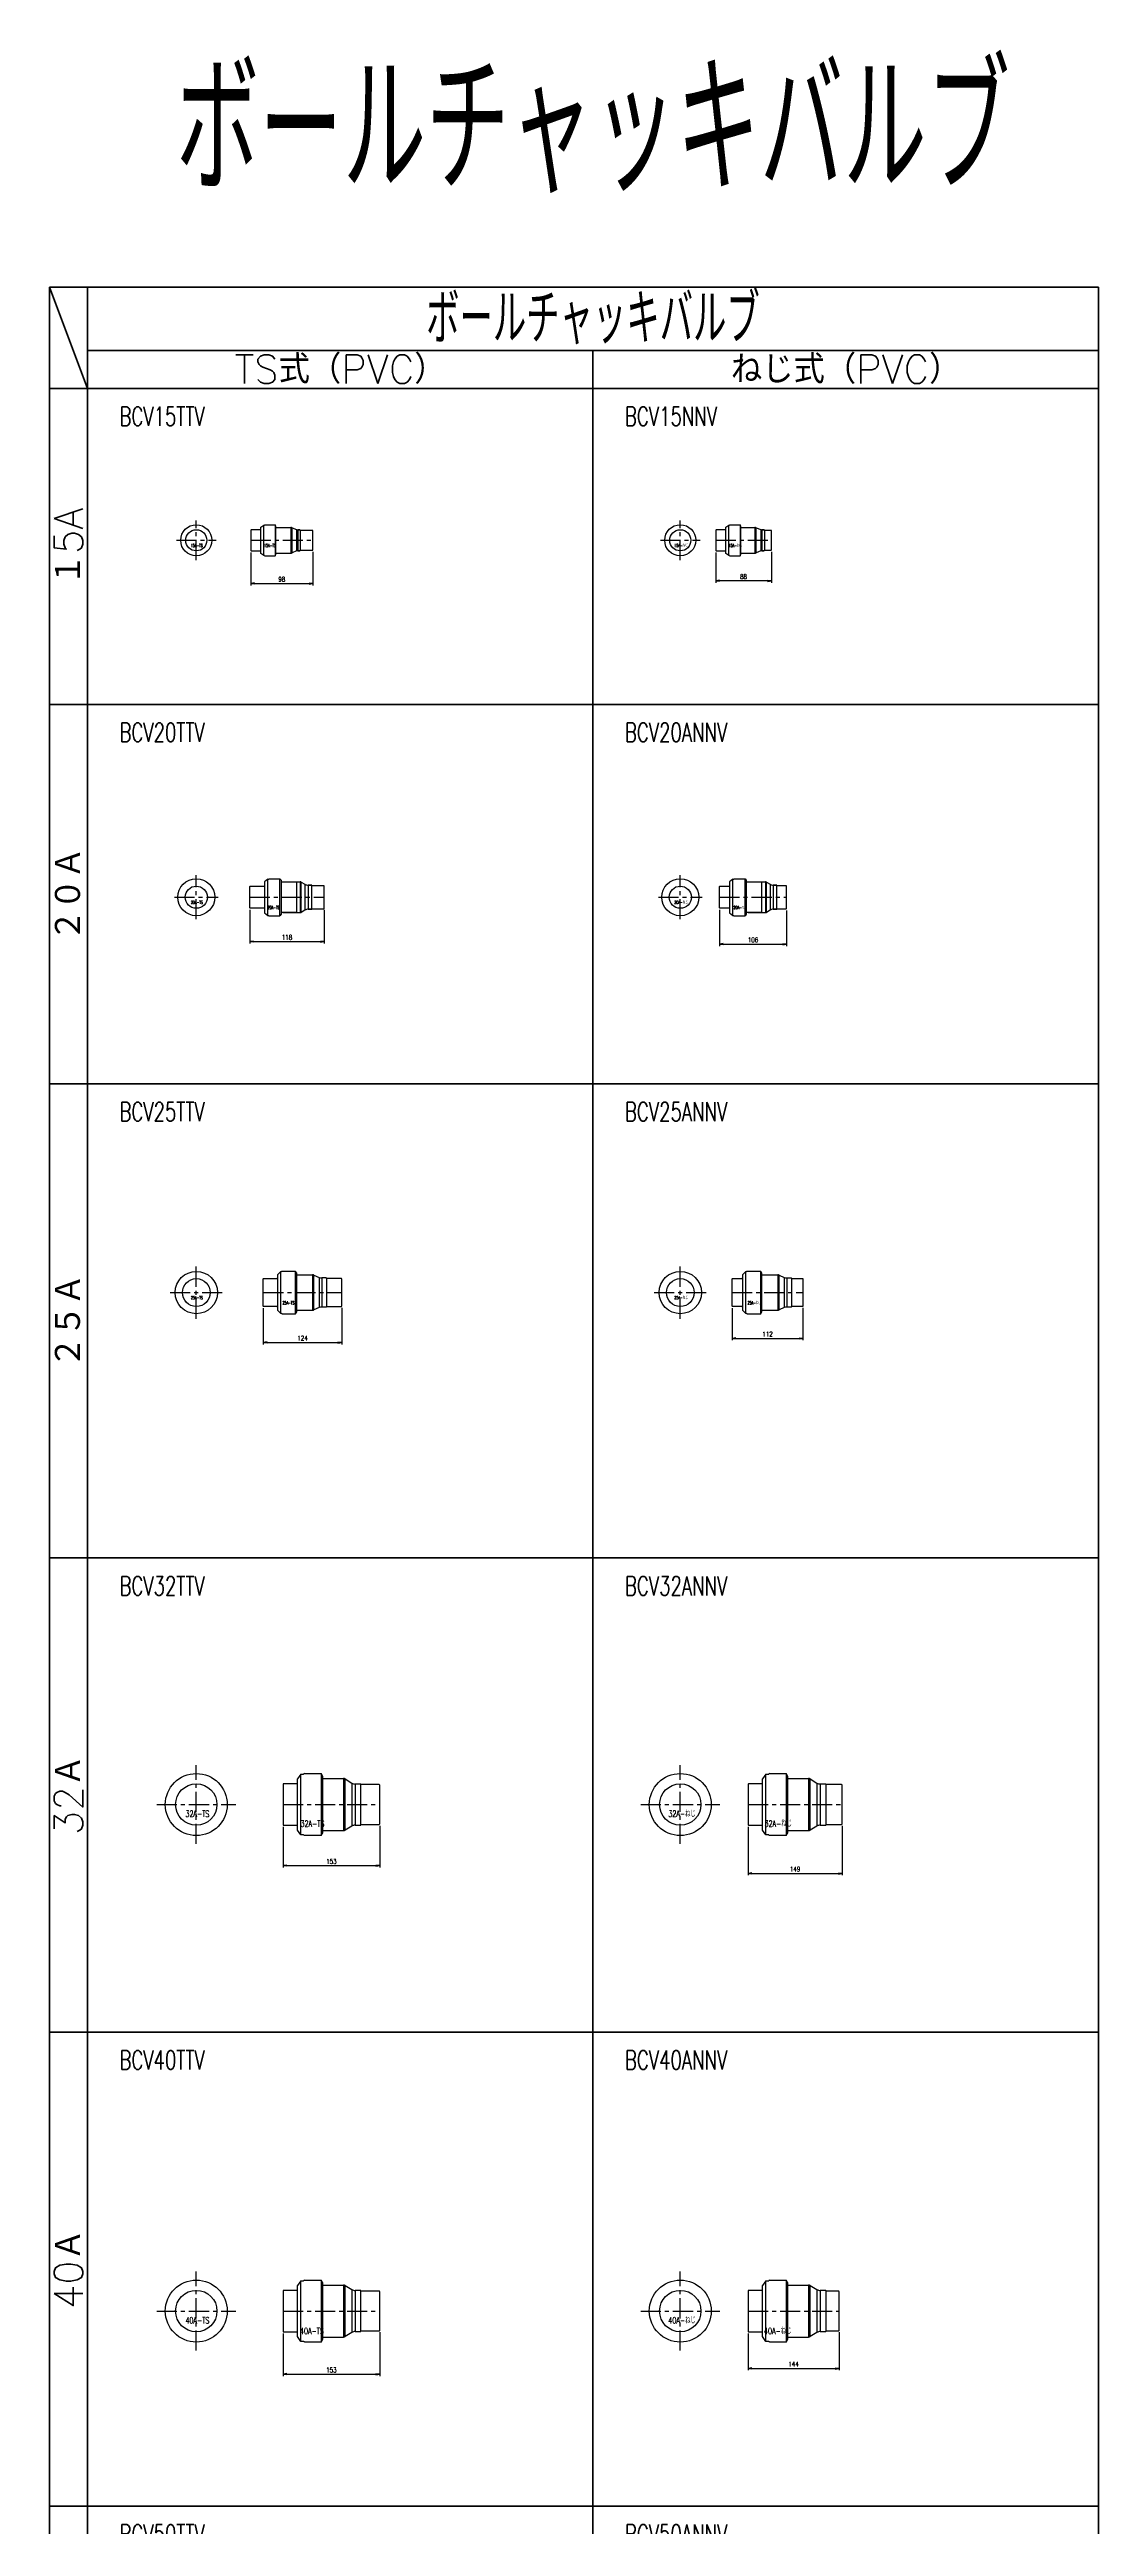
# Model space of a CAD drawing. Header units: millimetres. Extents: x 1711 to 90196, y -23291 to 8516.
# Drawn here: x 6011 to 7671, y -15236 to -11318 of the extents above; entities that cross this region are included whole.
import ezdxf

# ---------------------------------------------------------------- set-up
doc = ezdxf.new("R2010")
doc.units = ezdxf.units.MM
doc.header["$PDMODE"] = 35
doc.linetypes.add('CENTER', pattern=[50.8, 31.75, -6.35, 6.35, -6.35])
for name, color, linetype in [('CEN', 2, 'CENTER'), ('TEXT', 7, 'Continuous'), ('寸法', 2, 'Continuous'), ('配管-CVP', 4, 'Continuous')]:
    doc.layers.add(name, color=color, linetype=linetype)
doc.layers.add('line', color=153, linetype='Continuous', lineweight=50)
doc.styles.add('kpk', font='romans.shx', dxfattribs={"width": 0.7, "bigfont": 'extfont2.shx'})
doc.styles.get("Standard").update_dxf_attribs({"font": 'romans.shx', "bigfont": 'extfont.shx'})
doc.dimstyles.new('KPK-3', dxfattribs={"dimscale": 3, "dimtxt": 2.5, "dimasz": 2, "dimexe": 1, "dimexo": 1, "dimgap": 1, "dimtad": 3, "dimdec": 1, "dimdsep": 46, "dimtxsty": 'kpk', "dimblk": 'OPEN', "dimcen": 2.5, "dimclrd": 2, "dimclre": 2, "dimclrt": 4, "dimadec": 1, "dimazin": 2, "dimtfac": 1, "dimtdec": 1, "dimtmove": 0, "dimatfit": 2, "dimldrblk": 'OPEN', "dimfxl": 0, "dimlwd": -1, "dimlwe": -1, "dimarcsym": 0})

# ---------------------------------------------------------------- blocks, each defined once
blk = doc.blocks.new('_Open')
at = {"color": 0, "linetype": 'ByBlock', "lineweight": -2}
for p, q in [((-1, 0.17), (0, 0)), ((-1, -0.17), (0, 0)), ((0, 0), (-1, 0))]:
    blk.add_line(p, q, dxfattribs=at)
blk = doc.blocks.new('*D2970')
at = {"layer": 'Defpoints', "color": 0, "transparency": 16777216}
for p in [(6329.1, -12110), (6427.5, -12109.1), (6427.5, -12162.2)]:
    blk.add_point(p, dxfattribs=at)
at = {"layer": '寸法', "color": 2, "transparency": 16777216}
for p, q in [((6329.1, -12113), (6329.1, -12165.2)), ((6427.5, -12112.1), (6427.5, -12165.2)), ((6335.1, -12162.2), (6421.5, -12162.2))]:
    blk.add_line(p, q, dxfattribs=at)
at = {"layer": '寸法', "color": 2, "transparency": 16777216, "xscale": 6, "yscale": 6, "zscale": 6, "rotation": 180}
blk.add_blockref('_Open', (6329.1, -12162.2), dxfattribs=at)
at = {"layer": '寸法', "color": 2, "transparency": 16777216, "xscale": 6, "yscale": 6, "zscale": 6}
blk.add_blockref('_Open', (6427.5, -12162.2), dxfattribs=at)
at = {"layer": '寸法', "color": 4, "transparency": 16777216, "insert": (6378.3, -12155.4), "char_height": 7.5, "attachment_point": 5, "style": 'kpk', "bg_fill": 3, "box_fill_scale": 1.1, "bg_fill_color": 256, "bg_fill_true_color": 13158600, "bg_fill_transparency": 0}
blk.add_mtext('98', dxfattribs=at)
blk = doc.blocks.new('*D2971')
at = {"layer": 'Defpoints', "color": 0, "transparency": 16777216}
for p in [(6327.5, -12675.5), (6445.5, -12675.5), (6445.5, -12728.7)]:
    blk.add_point(p, dxfattribs=at)
at = {"layer": '寸法', "color": 2, "transparency": 16777216}
for p, q in [((6327.5, -12678.5), (6327.5, -12731.7)), ((6445.5, -12678.5), (6445.5, -12731.7)), ((6333.5, -12728.7), (6439.5, -12728.7))]:
    blk.add_line(p, q, dxfattribs=at)
at = {"layer": '寸法', "color": 2, "transparency": 16777216, "xscale": 6, "yscale": 6, "zscale": 6, "rotation": 180}
blk.add_blockref('_Open', (6327.5, -12728.7), dxfattribs=at)
at = {"layer": '寸法', "color": 2, "transparency": 16777216, "xscale": 6, "yscale": 6, "zscale": 6}
blk.add_blockref('_Open', (6445.5, -12728.7), dxfattribs=at)
at = {"layer": '寸法', "color": 4, "transparency": 16777216, "insert": (6386.5, -12721.9), "char_height": 7.5, "attachment_point": 5, "style": 'kpk', "bg_fill": 3, "box_fill_scale": 1.1, "bg_fill_color": 256, "bg_fill_true_color": 13158600, "bg_fill_transparency": 0}
blk.add_mtext('118', dxfattribs=at)
blk = doc.blocks.new('*D2972')
at = {"layer": 'Defpoints', "color": 0, "transparency": 16777216}
for p in [(6349, -13305.2), (6473.2, -13305), (6473.2, -13362.7)]:
    blk.add_point(p, dxfattribs=at)
at = {"layer": '寸法', "color": 2, "transparency": 16777216}
for p, q in [((6349, -13308.2), (6349, -13365.7)), ((6473.2, -13308), (6473.2, -13365.7)), ((6355, -13362.7), (6467.2, -13362.7))]:
    blk.add_line(p, q, dxfattribs=at)
at = {"layer": '寸法', "color": 2, "transparency": 16777216, "xscale": 6, "yscale": 6, "zscale": 6, "rotation": 180}
blk.add_blockref('_Open', (6349, -13362.7), dxfattribs=at)
at = {"layer": '寸法', "color": 2, "transparency": 16777216, "xscale": 6, "yscale": 6, "zscale": 6}
blk.add_blockref('_Open', (6473.2, -13362.7), dxfattribs=at)
at = {"layer": '寸法', "color": 4, "transparency": 16777216, "insert": (6411.1, -13355.9), "char_height": 7.5, "attachment_point": 5, "style": 'kpk', "bg_fill": 3, "box_fill_scale": 1.1, "bg_fill_color": 256, "bg_fill_true_color": 13158600, "bg_fill_transparency": 0}
blk.add_mtext('124', dxfattribs=at)
blk = doc.blocks.new('*D2973')
at = {"layer": 'Defpoints', "color": 0, "transparency": 16777216}
for p in [(6380.2, -14125.9), (6533.2, -14124.2), (6533.2, -14190.3)]:
    blk.add_point(p, dxfattribs=at)
at = {"layer": '寸法', "color": 2, "transparency": 16777216}
for p, q in [((6380.2, -14128.9), (6380.2, -14193.3)), ((6533.2, -14127.2), (6533.2, -14193.3)), ((6386.2, -14190.3), (6527.2, -14190.3))]:
    blk.add_line(p, q, dxfattribs=at)
at = {"layer": '寸法', "color": 2, "transparency": 16777216, "xscale": 6, "yscale": 6, "zscale": 6, "rotation": 180}
blk.add_blockref('_Open', (6380.2, -14190.3), dxfattribs=at)
at = {"layer": '寸法', "color": 2, "transparency": 16777216, "xscale": 6, "yscale": 6, "zscale": 6}
blk.add_blockref('_Open', (6533.2, -14190.3), dxfattribs=at)
at = {"layer": '寸法', "color": 4, "transparency": 16777216, "insert": (6456.7, -14183.6), "char_height": 7.5, "attachment_point": 5, "style": 'kpk', "bg_fill": 3, "box_fill_scale": 1.1, "bg_fill_color": 256, "bg_fill_true_color": 13158600, "bg_fill_transparency": 0}
blk.add_mtext('153', dxfattribs=at)
blk = doc.blocks.new('*D2974')
at = {"layer": 'Defpoints', "color": 0, "transparency": 16777216}
for p in [(6380.2, -14927.1), (6533.2, -14925.3), (6533.2, -14994.9)]:
    blk.add_point(p, dxfattribs=at)
at = {"layer": '寸法', "color": 2, "transparency": 16777216}
for p, q in [((6380.2, -14930.1), (6380.2, -14997.9)), ((6533.2, -14928.3), (6533.2, -14997.9)), ((6386.2, -14994.9), (6527.2, -14994.9))]:
    blk.add_line(p, q, dxfattribs=at)
at = {"layer": '寸法', "color": 2, "transparency": 16777216, "xscale": 6, "yscale": 6, "zscale": 6, "rotation": 180}
blk.add_blockref('_Open', (6380.2, -14994.9), dxfattribs=at)
at = {"layer": '寸法', "color": 2, "transparency": 16777216, "xscale": 6, "yscale": 6, "zscale": 6}
blk.add_blockref('_Open', (6533.2, -14994.9), dxfattribs=at)
at = {"layer": '寸法', "color": 4, "transparency": 16777216, "insert": (6456.7, -14988.1), "char_height": 7.5, "attachment_point": 5, "style": 'kpk', "bg_fill": 3, "box_fill_scale": 1.1, "bg_fill_color": 256, "bg_fill_true_color": 13158600, "bg_fill_transparency": 0}
blk.add_mtext('153', dxfattribs=at)
blk = doc.blocks.new('*D2979')
at = {"layer": 'Defpoints', "color": 0, "transparency": 16777216}
for p in [(7065, -12110), (7153, -12109.1), (7065, -12157.9)]:
    blk.add_point(p, dxfattribs=at)
at = {"layer": '寸法', "color": 2, "transparency": 16777216}
for p, q in [((7065, -12113), (7065, -12160.9)), ((7153, -12112.1), (7153, -12160.9)), ((7147, -12157.9), (7071, -12157.9))]:
    blk.add_line(p, q, dxfattribs=at)
at = {"layer": '寸法', "color": 2, "transparency": 16777216, "xscale": 6, "yscale": 6, "zscale": 6, "rotation": 180}
blk.add_blockref('_Open', (7065, -12157.9), dxfattribs=at)
at = {"layer": '寸法', "color": 2, "transparency": 16777216, "xscale": 6, "yscale": 6, "zscale": 6}
blk.add_blockref('_Open', (7153, -12157.9), dxfattribs=at)
at = {"layer": '寸法', "color": 4, "transparency": 16777216, "insert": (7109, -12151.2), "char_height": 7.5, "attachment_point": 5, "style": 'kpk', "bg_fill": 3, "box_fill_scale": 1.1, "bg_fill_color": 256, "bg_fill_true_color": 13158600, "bg_fill_transparency": 0}
blk.add_mtext('88', dxfattribs=at)
blk = doc.blocks.new('*D2980')
at = {"layer": 'Defpoints', "color": 0, "transparency": 16777216}
for p in [(7071, -12675.5), (7177, -12676.2), (7177, -12732.7)]:
    blk.add_point(p, dxfattribs=at)
at = {"layer": '寸法', "color": 2, "transparency": 16777216}
for p, q in [((7071, -12678.5), (7071, -12735.7)), ((7177, -12679.2), (7177, -12735.7)), ((7077, -12732.7), (7171, -12732.7))]:
    blk.add_line(p, q, dxfattribs=at)
at = {"layer": '寸法', "color": 2, "transparency": 16777216, "xscale": 6, "yscale": 6, "zscale": 6, "rotation": 180}
blk.add_blockref('_Open', (7071, -12732.7), dxfattribs=at)
at = {"layer": '寸法', "color": 2, "transparency": 16777216, "xscale": 6, "yscale": 6, "zscale": 6}
blk.add_blockref('_Open', (7177, -12732.7), dxfattribs=at)
at = {"layer": '寸法', "color": 4, "transparency": 16777216, "insert": (7124, -12725.9), "char_height": 7.5, "attachment_point": 5, "style": 'kpk', "bg_fill": 3, "box_fill_scale": 1.1, "bg_fill_color": 256, "bg_fill_true_color": 13158600, "bg_fill_transparency": 0}
blk.add_mtext('106', dxfattribs=at)
blk = doc.blocks.new('*D3296')
at = {"layer": 'Defpoints', "color": 0, "transparency": 16777216}
for p in [(7090.9, -13305.2), (7202.9, -13305), (7202.9, -13356.2)]:
    blk.add_point(p, dxfattribs=at)
at = {"layer": '寸法', "color": 2, "transparency": 16777216}
for p, q in [((7090.9, -13308.2), (7090.9, -13359.2)), ((7202.9, -13308), (7202.9, -13359.2)), ((7096.9, -13356.2), (7196.9, -13356.2))]:
    blk.add_line(p, q, dxfattribs=at)
at = {"layer": '寸法', "color": 2, "transparency": 16777216, "xscale": 6, "yscale": 6, "zscale": 6, "rotation": 180}
blk.add_blockref('_Open', (7090.9, -13356.2), dxfattribs=at)
at = {"layer": '寸法', "color": 2, "transparency": 16777216, "xscale": 6, "yscale": 6, "zscale": 6}
blk.add_blockref('_Open', (7202.9, -13356.2), dxfattribs=at)
at = {"layer": '寸法', "color": 4, "transparency": 16777216, "insert": (7146.9, -13349.5), "char_height": 7.5, "attachment_point": 5, "style": 'kpk', "bg_fill": 3, "box_fill_scale": 1.1, "bg_fill_color": 256, "bg_fill_true_color": 13158600, "bg_fill_transparency": 0}
blk.add_mtext('112', dxfattribs=at)
blk = doc.blocks.new('*D2981')
at = {"layer": 'Defpoints', "color": 0, "transparency": 16777216}
for p in [(7116.1, -14125.9), (7265.1, -14124.2), (7265.1, -14202.5)]:
    blk.add_point(p, dxfattribs=at)
at = {"layer": '寸法', "color": 2, "transparency": 16777216}
for p, q in [((7116.1, -14128.9), (7116.1, -14205.5)), ((7265.1, -14127.2), (7265.1, -14205.5)), ((7122.1, -14202.5), (7259.1, -14202.5))]:
    blk.add_line(p, q, dxfattribs=at)
at = {"layer": '寸法', "color": 2, "transparency": 16777216, "xscale": 6, "yscale": 6, "zscale": 6, "rotation": 180}
blk.add_blockref('_Open', (7116.1, -14202.5), dxfattribs=at)
at = {"layer": '寸法', "color": 2, "transparency": 16777216, "xscale": 6, "yscale": 6, "zscale": 6}
blk.add_blockref('_Open', (7265.1, -14202.5), dxfattribs=at)
at = {"layer": '寸法', "color": 4, "transparency": 16777216, "insert": (7190.6, -14195.7), "char_height": 7.5, "attachment_point": 5, "style": 'kpk', "bg_fill": 3, "box_fill_scale": 1.1, "bg_fill_color": 256, "bg_fill_true_color": 13158600, "bg_fill_transparency": 0}
blk.add_mtext('149', dxfattribs=at)
blk = doc.blocks.new('*D2982')
at = {"layer": 'Defpoints', "color": 0, "transparency": 16777216}
for p in [(7116.1, -14927.1), (7260.1, -14925.3), (7260.1, -14985.5)]:
    blk.add_point(p, dxfattribs=at)
at = {"layer": '寸法', "color": 2, "transparency": 16777216}
for p, q in [((7116.1, -14930.1), (7116.1, -14988.5)), ((7260.1, -14928.3), (7260.1, -14988.5)), ((7122.1, -14985.5), (7254.1, -14985.5))]:
    blk.add_line(p, q, dxfattribs=at)
at = {"layer": '寸法', "color": 2, "transparency": 16777216, "xscale": 6, "yscale": 6, "zscale": 6, "rotation": 180}
blk.add_blockref('_Open', (7116.1, -14985.5), dxfattribs=at)
at = {"layer": '寸法', "color": 2, "transparency": 16777216, "xscale": 6, "yscale": 6, "zscale": 6}
blk.add_blockref('_Open', (7260.1, -14985.5), dxfattribs=at)
at = {"layer": '寸法', "color": 4, "transparency": 16777216, "insert": (7188.1, -14978.8), "char_height": 7.5, "attachment_point": 5, "style": 'kpk', "bg_fill": 3, "box_fill_scale": 1.1, "bg_fill_color": 256, "bg_fill_true_color": 13158600, "bg_fill_transparency": 0}
blk.add_mtext('144', dxfattribs=at)
blk = doc.blocks.new('A$Cb27be29d')
at = {"layer": 'line'}
for p, q in [((60, 0), (60, -6710)), ((60, -100), (1660, -100)), ((860, -100), (860, -6710)), ((0, -160), (1660, -160)), ((0, -660), (1660, -660)), ((0, -1260), (1660, -1260)), ((0, -2010), (1660, -2010)), ((0, -2760), (1660, -2760)), ((0, -3510), (1660, -3510))]:
    blk.add_line(p, q, dxfattribs=at)
blk.add_lwpolyline([(0, 0), (1660, 0), (1660, -6710), (0, -6710), (0, 0), (60, -160)], dxfattribs=at)
for s, insert, char_height, attachment_point in [('{\\W0.6;ボールチャッキバルブ}', (860, -50), 80, 5), ('TS式（PVC）', (460, -130), 45, 5), ('ねじ式（PVC）', (1260, -130), 45, 5), ('{\\W0.7;BCV15TTV}', (110.7, -204.1), 30, 4), ('{\\W0.7;BCV15NNV}', (910.7, -204.1), 30, 4), ('{\\W0.7;BCV20TTV}', (110.7, -704.1), 30, 4), ('{\\W0.7;BCV20ANNV}', (910.7, -704.1), 30, 4), ('{\\W0.7;BCV25TTV}', (110.7, -1304.1), 30, 4), ('{\\W0.7;BCV25ANNV}', (910.7, -1304.1), 30, 4), ('{\\W0.7;BCV32TTV}', (110.7, -2054.1), 30, 4), ('{\\W0.7;BCV32ANNV}', (910.7, -2054.1), 30, 4), ('{\\W0.7;BCV40TTV}', (110.7, -2804.1), 30, 4), ('{\\W0.7;BCV40ANNV}', (910.7, -2804.1), 30, 4), ('{\\W0.7;BCV50TTV}', (110.7, -3554.1), 30, 4), ('{\\W0.7;BCV50ANNV}', (910.7, -3554.1), 30, 4)]:
    blk.add_mtext(s, dxfattribs=dict(at, insert=insert, char_height=char_height, attachment_point=attachment_point))
at = {"layer": 'line', "char_height": 45, "attachment_point": 5, "rotation": 90}
for s, insert in [('１5A', (30, -410)), ('２０Ａ', (30, -960)), ('２５Ａ', (30, -1635)), ('32Ａ', (30, -2385)), ('40Ａ', (30, -3135))]:
    blk.add_mtext(s, dxfattribs=dict(at, insert=insert))

msp = doc.modelspace()

# ---------------------------------------------------------------- linework, layer by layer
at = {"layer": 'CEN'}
for p, q in [((6242.9751, -12125.3491), (6242.9751, -12062.3491)), ((7008.9128, -12125.3491), (7008.9128, -12062.3491)), ((6211.4751, -12093.8491), (6274.4751, -12093.8491)), ((6329.084, -12093.8491), (6427.484, -12093.8491)), ((6977.4128, -12093.8491), (7040.4128, -12093.8491)), ((7065.0218, -12093.8491), (7153.0218, -12093.8491)), ((6242.9751, -12693.0617), (6242.9751, -12623.7617)), ((7008.9128, -12693.0617), (7008.9128, -12623.7617)), ((6208.3251, -12658.4117), (6277.6251, -12658.4117)), ((6327.5268, -12658.4117), (6445.5268, -12658.4117)), ((6974.2628, -12658.4117), (7043.5628, -12658.4117)), ((7070.9622, -12658.4117), (7176.9622, -12658.4117)), ((6242.9751, -13325.3187), (6242.9751, -13242.1587)), ((7008.9128, -13325.3187), (7008.9128, -13242.1587)), ((6201.3951, -13283.7387), (6284.5551, -13283.7387)), ((6348.989, -13283.7387), (6473.189, -13283.7387)), ((6967.3328, -13283.7387), (7050.4928, -13283.7387)), ((7090.9268, -13283.7387), (7202.9268, -13283.7387)), ((6242.9751, -14156.0538), (6242.9751, -14031.3138)), ((7008.9128, -14156.0538), (7008.9128, -14031.3138)), ((6180.6051, -14093.6838), (6305.3451, -14093.6838)), ((6380.1968, -14093.6838), (6533.1968, -14093.6838)), ((6946.5428, -14093.6838), (7071.2828, -14093.6838)), ((7116.1346, -14093.6838), (7265.1346, -14093.6838)), ((6242.9751, -14957.2153), (6242.9751, -14832.4753)), ((7008.9128, -14957.2153), (7008.9128, -14832.4753)), ((6180.6051, -14894.8453), (6305.3451, -14894.8453)), ((6380.1968, -14894.8453), (6533.1968, -14894.8453)), ((6946.5428, -14894.8453), (7071.2828, -14894.8453)), ((7116.1346, -14894.8453), (7260.1346, -14894.8453))]:
    msp.add_line(p, q, dxfattribs=at)
at = {"layer": '配管-CVP', "color": 0, "linetype": 'ByBlock'}
for p, q in [((6372.584, -12073.5991), (6392.5964, -12073.5991)), ((7108.5218, -12073.5991), (7127.0871, -12073.5991)), ((6368.709, -12114.0991), (6392.5964, -12114.0991)), ((7104.6467, -12114.0991), (7127.0871, -12114.0991)), ((6380.1268, -12634.0117), (6407.6053, -12634.0117)), ((7116.0646, -12634.0117), (7143.543, -12634.0117)), ((6380.1268, -12682.8117), (6407.6053, -12682.8117)), ((7116.0646, -12682.8117), (7143.543, -12682.8117)), ((6371.589, -13260.3637), (6371.6202, -13260.3637)), ((6402.1202, -13255.6887), (6427.1196, -13255.6887)), ((7107.5268, -13260.3637), (7107.5579, -13260.3637)), ((7138.0579, -13255.6887), (7163.0573, -13255.6887)), ((7202.9268, -13262.4887), (7202.9268, -13304.9887)), ((6371.589, -13307.1137), (6371.6202, -13307.1137)), ((6402.1202, -13311.7887), (6427.1196, -13311.7887)), ((7107.5268, -13307.1137), (7107.5579, -13307.1137)), ((7138.0579, -13311.7887), (7163.0573, -13311.7887)), ((6408.5591, -14045.6338), (6403.1591, -14053.1838)), ((6403.1591, -14134.1838), (6403.1591, -14053.1838)), ((6408.5591, -14141.7338), (6408.5591, -14045.6338)), ((6408.5591, -14045.6338), (6412.8442, -14045.6338)), ((6412.9563, -14045.3017), (6412.8442, -14045.6338)), ((6413.9645, -14044.7649), (6412.9563, -14045.3017)), ((6414.1844, -14044.6338), (6440.5591, -14044.6338)), ((6443.1591, -14052.4838), (6476.0486, -14052.4838)), ((7144.4969, -14045.6338), (7139.0969, -14053.1838)), ((7139.0969, -14134.1838), (7139.0969, -14053.1838)), ((7144.4969, -14141.7338), (7144.4969, -14045.6338)), ((7144.4969, -14045.6338), (7148.782, -14045.6338)), ((7148.8941, -14045.3017), (7148.782, -14045.6338)), ((7149.9023, -14044.7649), (7148.8941, -14045.3017)), ((7150.1222, -14044.6338), (7176.4969, -14044.6338)), ((7179.0969, -14052.4838), (7211.9863, -14052.4838)), ((6408.5591, -14141.7338), (6403.1591, -14134.1838)), ((6443.1591, -14134.8838), (6476.0486, -14134.8838)), ((7144.4969, -14141.7338), (7139.0969, -14134.1838)), ((7179.0969, -14134.8838), (7211.9863, -14134.8838)), ((6408.5591, -14846.7953), (6403.1591, -14854.3453)), ((6408.5591, -14942.8953), (6408.5591, -14846.7953)), ((6408.5591, -14846.7953), (6412.8442, -14846.7953)), ((6412.9563, -14846.4631), (6412.8442, -14846.7953)), ((6413.9645, -14845.9264), (6412.9563, -14846.4631)), ((6414.1844, -14845.7953), (6440.5591, -14845.7953)), ((7144.4969, -14846.7953), (7139.0969, -14854.3453)), ((7144.4969, -14942.8953), (7144.4969, -14846.7953)), ((7144.4969, -14846.7953), (7148.782, -14846.7953)), ((7148.8941, -14846.4631), (7148.782, -14846.7953)), ((7149.9023, -14845.9264), (7148.8941, -14846.4631)), ((7150.1222, -14845.7953), (7176.4969, -14845.7953)), ((6403.1591, -14935.3453), (6403.1591, -14854.3453)), ((6443.1591, -14853.6453), (6476.0486, -14853.6453)), ((7139.0969, -14935.3453), (7139.0969, -14854.3453)), ((7179.0969, -14853.6453), (7211.9863, -14853.6453)), ((6408.5591, -14942.8953), (6403.1591, -14935.3453)), ((6443.1591, -14936.0453), (6476.0486, -14936.0453)), ((7144.4969, -14942.8953), (7139.0969, -14935.3453)), ((7179.0969, -14936.0453), (7211.9863, -14936.0453))]:
    msp.add_line(p, q, dxfattribs=at)
for points in [[(6425.4268, -12639.4117), (6420.1475, -12639.4117)], [(7161.3646, -12639.4117), (7156.0852, -12639.4117)]]:
    msp.add_lwpolyline(points, close=True, dxfattribs=at)
for centre, radius in [((6242.9751, -12093.8491), 24.6), ((6242.9751, -12093.8491), 16.65), ((7008.9128, -12093.8491), 24.6), ((7008.9128, -12093.8491), 16.65), ((6242.9751, -12658.4117), 29.3), ((6242.9751, -12658.4117), 17.55), ((7008.9128, -12658.4117), 29.3), ((7008.9128, -12658.4117), 17.55), ((6242.9751, -13283.7387), 33.5), ((6242.9751, -13283.7387), 22), ((7008.9128, -13283.7387), 33.5), ((7008.9128, -13283.7387), 22), ((6242.9751, -14093.6838), 49.05), ((6242.9751, -14093.6838), 32.75), ((7008.9128, -14093.6838), 49.05), ((7008.9128, -14093.6838), 32.75), ((6242.9751, -14894.8453), 49.05), ((7008.9128, -14894.8453), 49.05), ((6242.9751, -14894.8453), 32.75), ((7008.9128, -14894.8453), 32.75)]:
    msp.add_circle(centre, radius, dxfattribs=at)
for centre in [(6414.1844, -14044.8838), (7150.1222, -14044.8838), (6414.1844, -14846.0453), (7150.1222, -14846.0453)]:
    msp.add_arc(centre, 0.25, 90, 151.6005017, dxfattribs=at)

# ---------------------------------------------------------------- texts
at = {"layer": 'Defpoints', "color": 6, "linetype": 'ByBlock', "style": 'kpk', "width": 0.6}
for s, height, p in [('15A-TS', 5, (6234.1893, -12104.5167)), ('15A-TS', 5, (6350.292, -12104.5167)), ('15A-ねじ', 5, (6999.2842, -12104.5167)), ('15A-ねじ', 5, (7085.3869, -12104.5167)), ('20A-TS', 5, (6234.4036, -12669.0793)), ('20A-TS', 5, (6355.8493, -12677.1744)), ('20A-ねじ', 5, (6999.4985, -12669.0793)), ('20A-ねじ', 5, (7093.0963, -12677.1744)), ('25A-TS', 5, (6234.4036, -13294.4062)), ('25A-TS', 5, (6379.3714, -13302.5013)), ('25A-ねじ', 5, (6999.4985, -13294.4062)), ('25A-ねじ', 5, (7115.456, -13302.5013)), ('32A-TS', 10, (6225.8322, -14113.3153)), ('32A-ねじ', 10, (6990.0842, -14113.3153)), ('32A-TS', 10, (6408.0146, -14128.7724)), ('32A-ねじ', 10, (7142.2666, -14128.7724)), ('40A-TS', 10, (6225.8322, -14914.4767)), ('40A-TS', 10, (6407.1722, -14931.3256)), ('40A-ねじ', 10, (6990.0842, -14914.4767)), ('40A-ねじ', 10, (7141.4242, -14931.3256))]:
    msp.add_text(s, height=height, dxfattribs=at).set_placement(p)
at = {"layer": 'TEXT', "color": 6, "insert": (6870.6922, -11443.6234), "char_height": 200, "attachment_point": 5}
msp.add_mtext('{\\W0.6;ボールチャッキバルブ}', dxfattribs=at)

# ---------------------------------------------------------------- next in the draw order: dimensions: what is measured, and where the dimension line sits
at = {"layer": '寸法'}
for base, p1, p2, picture, middle in [((6427.484, -12162.1672), (6329.084, -12109.9991), (6427.484, -12109.0991), '*D2970', (6378.284, -12155.4172)), ((6473.189, -13362.6824), (6348.989, -13305.2387), (6473.189, -13304.9887), '*D2972', (6411.089, -13355.9324))]:
    dim = msp.add_linear_dim(base=base, p1=p1, p2=p2, dimstyle='KPK-3', override={"dimdec": 0}, dxfattribs=at)
    dim.commit()
    dim.dimension.update_dxf_attribs({"geometry": picture, "text_midpoint": middle})
for base, p1, p2, picture, middle in [((7065.0218, -12157.9009), (7153.0218, -12109.0991), (7065.0218, -12109.9991), '*D2979', (7109.0218, -12151.1509)), ((6445.5268, -12728.6916), (6327.5268, -12675.4617), (6445.5268, -12675.4617), '*D2971', (6386.5268, -12721.9416)), ((7176.9622, -12732.6715), (7070.9622, -12675.4617), (7176.9622, -12676.1617), '*D2980', (7123.9622, -12725.9215)), ((7202.9268, -13356.2213), (7090.9268, -13305.2387), (7202.9268, -13304.9887), '*D3296', (7146.9268, -13349.4713)), ((6533.1968, -14190.3483), (6380.1968, -14125.9338), (6533.1968, -14124.1838), '*D2973', (6456.6968, -14183.5983)), ((7265.1346, -14202.4506), (7116.1346, -14125.9338), (7265.1346, -14124.1838), '*D2981', (7190.6346, -14195.7006)), ((6533.1968, -14994.8797), (6380.1968, -14927.0953), (6533.1968, -14925.3453), '*D2974', (6456.6968, -14988.1297)), ((7260.1346, -14985.522), (7116.1346, -14927.0953), (7260.1346, -14925.3453), '*D2982', (7188.1346, -14978.772))]:
    dim = msp.add_linear_dim(base=base, p1=p1, p2=p2, dimstyle='KPK-3', dxfattribs=at)
    dim.commit()
    dim.dimension.update_dxf_attribs({"geometry": picture, "text_midpoint": middle})

# ---------------------------------------------------------------- next in the draw order: linework, layer by layer
at = {"layer": '配管-CVP', "color": 0, "linetype": 'ByBlock'}
for points in [[(6345.109, -12077.1991), (6329.584, -12077.1991), (6329.084, -12077.6991), (6329.084, -12109.9991), (6329.584, -12110.4991), (6345.109, -12110.4991)], [(6349.709, -12117.9491), (6345.109, -12114.5991), (6345.109, -12073.0991), (6349.709, -12069.7491)], [(6350.8816, -12117.9491), (6349.709, -12117.9491), (6349.709, -12069.7491), (6350.8816, -12069.7491)], [(6350.882, -12069.7476), (6351.0223, -12069.2491), (6367.709, -12069.2491), (6367.709, -12118.4491), (6368.709, -12116.4491), (6368.709, -12073.5991), (6372.5273, -12073.5991)], [(6368.709, -12093.8491), (6368.709, -12071.2491), (6367.709, -12069.2491), (6367.709, -12093.8491)], [(6394.4975, -12073.9746), (6401.7924, -12076.9736), (6401.7924, -12110.7246)], [(7081.0467, -12077.1991), (7065.5218, -12077.1991), (7065.0218, -12077.6991), (7065.0218, -12109.9991), (7065.5218, -12110.4991), (7081.0467, -12110.4991)], [(7085.6467, -12117.9491), (7081.0467, -12114.5991), (7081.0467, -12073.0991), (7085.6467, -12069.7491)], [(7086.8193, -12117.9491), (7085.6467, -12117.9491), (7085.6467, -12069.7491), (7086.8193, -12069.7491)], [(7086.8197, -12069.7476), (7086.9601, -12069.2491), (7103.6467, -12069.2491), (7103.6467, -12118.4491), (7104.6467, -12116.4491), (7104.6467, -12073.5991), (7108.4651, -12073.5991)], [(7104.6467, -12093.8491), (7104.6467, -12071.2491), (7103.6467, -12069.2491), (7103.6467, -12093.8491)], [(7128.9882, -12073.9746), (7136.2831, -12076.9736), (7136.2831, -12110.7246)], [(6350.882, -12117.9506), (6351.0223, -12118.4491), (6367.709, -12118.4491)], [(7086.8197, -12117.9506), (7086.9601, -12118.4491), (7103.6467, -12118.4491)], [(6377.2019, -12634.0117), (6401.6268, -12634.0117), (6401.6268, -12682.8117), (6377.2019, -12682.8117)], [(6409.1601, -12634.4461), (6414.9646, -12637.9638), (6414.9646, -12678.8596)], [(7113.1397, -12634.0117), (7137.5646, -12634.0117), (7137.5646, -12682.8117), (7113.1397, -12682.8117)], [(7145.0979, -12634.4461), (7150.9024, -12637.9638), (7150.9024, -12678.8596)], [(6429.2028, -13256.1433), (6437.2452, -13259.8293), (6437.2452, -13307.648)], [(7165.1406, -13256.1433), (7173.183, -13259.8293), (7173.183, -13307.648)], [(7185.1268, -13261.4887), (7185.1268, -13305.9887)], [(6403.1591, -14060.9338), (6380.6968, -14060.9338), (6380.1968, -14061.4338), (6380.1968, -14125.9338), (6380.6968, -14126.4338), (6403.1591, -14126.4338)], [(6478.6767, -14053.2302), (6489.1333, -14059.691), (6489.1333, -14127.6767)], [(7139.0969, -14060.9338), (7116.6346, -14060.9338), (7116.1346, -14061.4338), (7116.1346, -14125.9338), (7116.6346, -14126.4338), (7139.0969, -14126.4338)], [(7214.6145, -14053.2302), (7225.0711, -14059.691), (7225.0711, -14127.6767)], [(6403.1591, -14862.0953), (6380.6968, -14862.0953), (6380.1968, -14862.5953), (6380.1968, -14927.0953), (6380.6968, -14927.5953), (6403.1591, -14927.5953)], [(6478.6767, -14854.3917), (6489.1333, -14860.8524), (6489.1333, -14928.8381)], [(7139.0969, -14862.0953), (7116.6346, -14862.0953), (7116.1346, -14862.5953), (7116.1346, -14927.0953), (7116.6346, -14927.5953), (7139.0969, -14927.5953)], [(7214.6145, -14854.3917), (7225.0711, -14860.8524), (7225.0711, -14928.8381)]]:
    msp.add_lwpolyline(points, dxfattribs=at)
for points in [[(6406.984, -12077.3491), (6403.6935, -12077.3491), (6406.984, -12077.3491, -0.414213562), (6407.484, -12077.8491), (6407.484, -12109.8491, -0.414213562), (6406.984, -12110.3491), (6403.6935, -12110.3491, 0.097820363), (6401.7924, -12110.7246), (6394.4975, -12113.7236), (6394.4975, -12073.9746, 0.097820363), (6392.5964, -12073.5991), (6392.5964, -12114.0991, 0.097820363), (6394.4975, -12113.7236)], [(6401.7924, -12076.9736, 0.097820363), (6403.6935, -12077.3491), (6403.6935, -12110.3491), (6406.984, -12110.3491)], [(6407.484, -12109.5991), (6426.984, -12109.5991, 0.414213562), (6427.484, -12109.0991), (6427.484, -12078.5991, 0.414213562), (6426.984, -12078.0991), (6407.484, -12078.0991)], [(7141.4747, -12077.3491), (7138.1842, -12077.3491), (7141.4747, -12077.3491, -0.414213562), (7141.9747, -12077.8491), (7141.9747, -12109.8491, -0.414213562), (7141.4747, -12110.3491), (7138.1842, -12110.3491, 0.097820363), (7136.2831, -12110.7246), (7128.9882, -12113.7236), (7128.9882, -12073.9746, 0.097820363), (7127.0871, -12073.5991), (7127.0871, -12114.0991, 0.097820363), (7128.9882, -12113.7236)], [(7136.2831, -12076.9736, 0.097820363), (7138.1842, -12077.3491), (7138.1842, -12110.3491), (7141.4747, -12110.3491)], [(7141.9747, -12109.5991), (7152.5218, -12109.5991, 0.414213562), (7153.0218, -12109.0991), (7153.0218, -12078.5991, 0.414213562), (7152.5218, -12078.0991), (7141.9747, -12078.0991)], [(6351.0019, -12676.0003, 0.069790197), (6350.7268, -12675.9617), (6328.0268, -12675.9617), (6327.5268, -12675.4617), (6327.5268, -12641.3617), (6328.0268, -12640.8617), (6350.7268, -12640.8617, 0.069790197), (6351.0019, -12640.8231)], [(6356.2019, -12629.6117), (6351.0019, -12633.9117), (6351.0019, -12682.9117), (6356.2019, -12687.2117), (6356.2019, -12629.6117), (6357.5047, -12629.6117, -0.222827197), (6357.9165, -12629.1117), (6375.4019, -12629.1117)], [(6414.9646, -12637.9638, 0.13705935), (6420.1475, -12639.4117), (6420.1475, -12677.4117), (6425.4268, -12677.4117), (6420.1475, -12677.4117, 0.13705935), (6414.9646, -12678.8596), (6409.1601, -12682.3773), (6409.1601, -12634.4461, 0.13705935), (6407.6053, -12634.0117), (6407.6053, -12682.8117, 0.13705935), (6409.1601, -12682.3773)], [(6425.4268, -12677.4117, 0.414213562), (6425.9268, -12676.9117), (6425.9268, -12639.9117, 0.414213562), (6425.4268, -12639.4117)], [(6425.9268, -12676.6617), (6445.0268, -12676.6617, 0.414213562), (6445.5268, -12676.1617), (6445.5268, -12640.6617, 0.414213562), (6445.0268, -12640.1617), (6425.9268, -12640.1617)], [(7086.9397, -12676.0003, 0.069790197), (7086.6646, -12675.9617), (7071.4622, -12675.9617), (7070.9622, -12675.4617), (7070.9622, -12641.3617), (7071.4622, -12640.8617), (7086.6646, -12640.8617, 0.069790197), (7086.9397, -12640.8231)], [(7092.1397, -12629.6117), (7086.9397, -12633.9117), (7086.9397, -12682.9117), (7092.1397, -12687.2117), (7092.1397, -12629.6117), (7093.4425, -12629.6117, -0.222827197), (7093.8542, -12629.1117), (7111.3397, -12629.1117)], [(7150.9024, -12637.9638, 0.13705935), (7156.0852, -12639.4117), (7156.0852, -12677.4117), (7161.3646, -12677.4117), (7156.0852, -12677.4117, 0.13705935), (7150.9024, -12678.8596), (7145.0979, -12682.3773), (7145.0979, -12634.4461, 0.13705935), (7143.543, -12634.0117), (7143.543, -12682.8117, 0.13705935), (7145.0979, -12682.3773)], [(7161.3646, -12677.4117, 0.414213562), (7161.8646, -12676.9117), (7161.8646, -12639.9117, 0.414213562), (7161.3646, -12639.4117)], [(7161.8646, -12676.6617), (7176.4622, -12676.6617, 0.414213562), (7176.9622, -12676.1617), (7176.9622, -12640.6617, 0.414213562), (7176.4622, -12640.1617), (7161.8646, -12640.1617)], [(6356.2019, -12687.2117), (6357.5047, -12687.2117, 0.222827197), (6357.9165, -12687.7117), (6375.4019, -12687.7117)], [(7092.1397, -12687.2117), (7093.4425, -12687.2117, 0.222827197), (7093.8542, -12687.7117), (7111.3397, -12687.7117)], [(6371.589, -13306.7387, 0.414213562), (6370.589, -13305.7387), (6349.489, -13305.7387), (6348.989, -13305.2387), (6348.989, -13262.2387), (6349.489, -13261.7387), (6370.589, -13261.7387, 0.414213562), (6371.589, -13260.7387)], [(6400.2202, -13317.2387), (6402.1202, -13314.2387), (6402.1202, -13253.2387), (6400.2202, -13250.2387), (6379.0251, -13250.2387, 0.114013876), (6378.9374, -13250.2589), (6377.8344, -13250.672, 0.337654689), (6377.7256, -13250.8887), (6376.2202, -13250.8887), (6371.6202, -13255.7387), (6371.6202, -13311.7387), (6376.2202, -13316.5887)], [(6376.2202, -13250.8887), (6376.2202, -13316.5887), (6377.7256, -13316.5887, 0.337654689), (6377.8344, -13316.8053), (6378.9374, -13317.2184, 0.114013876), (6379.0251, -13317.2387), (6400.2202, -13317.2387), (6400.2202, -13250.2387)], [(6449.189, -13261.4887), (6449.189, -13305.9887, -0.414213562), (6448.439, -13306.7387), (6441.4117, -13306.7387, 0.107853564), (6437.2452, -13307.648), (6429.2028, -13311.334), (6429.2028, -13256.1433, 0.107853564), (6427.1196, -13255.6887), (6427.1196, -13311.7887, 0.107853564), (6429.2028, -13311.334)], [(6437.2452, -13259.8293, 0.107853564), (6441.4117, -13260.7387), (6441.4117, -13306.7387)], [(6449.189, -13305.9887), (6472.189, -13305.9887, 0.414213562), (6473.189, -13304.9887), (6473.189, -13262.4887, 0.414213562), (6472.189, -13261.4887), (6449.189, -13261.4887, 0.414213562), (6448.439, -13260.7387), (6441.4117, -13260.7387)], [(7107.5268, -13306.7387, 0.414213562), (7106.5268, -13305.7387), (7091.4268, -13305.7387), (7090.9268, -13305.2387), (7090.9268, -13262.2387), (7091.4268, -13261.7387), (7106.5268, -13261.7387, 0.414213562), (7107.5268, -13260.7387)], [(7136.1579, -13317.2387), (7138.0579, -13314.2387), (7138.0579, -13253.2387), (7136.1579, -13250.2387), (7114.9629, -13250.2387, 0.114013876), (7114.8751, -13250.2589), (7113.7722, -13250.672, 0.337654689), (7113.6634, -13250.8887), (7112.1579, -13250.8887), (7107.5579, -13255.7387), (7107.5579, -13311.7387), (7112.1579, -13316.5887)], [(7112.1579, -13250.8887), (7112.1579, -13316.5887), (7113.6634, -13316.5887, 0.337654689), (7113.7722, -13316.8053), (7114.8751, -13317.2184, 0.114013876), (7114.9629, -13317.2387), (7136.1579, -13317.2387), (7136.1579, -13250.2387)], [(7177.3495, -13260.7387), (7184.3768, -13260.7387, -0.414213562), (7185.1268, -13261.4887), (7201.9268, -13261.4887, -0.414213562), (7202.9268, -13262.4887), (7202.9268, -13304.9887, -0.414213562), (7201.9268, -13305.9887), (7185.1268, -13305.9887, -0.414213562), (7184.3768, -13306.7387), (7177.3495, -13306.7387, 0.107853564), (7173.183, -13307.648), (7165.1406, -13311.334), (7165.1406, -13256.1433, 0.107853564), (7163.0573, -13255.6887), (7163.0573, -13311.7887, 0.107853564), (7165.1406, -13311.334)], [(7173.183, -13259.8293, 0.107853564), (7177.3495, -13260.7387), (7177.3495, -13306.7387)], [(6489.1333, -14059.691, 0.139252094), (6494.3896, -14061.1838), (6494.3896, -14126.1838, 0.139252094), (6489.1333, -14127.6767), (6478.6767, -14134.1374), (6478.6767, -14053.2302, 0.139252094), (6476.0486, -14052.4838), (6476.0486, -14134.8838, 0.139252094), (6478.6767, -14134.1374)], [(6494.3896, -14126.1838), (6503.0968, -14126.1838, 0.414213562), (6503.5968, -14125.6838), (6503.5968, -14061.6838, 0.414213562), (6503.0968, -14061.1838), (6494.3896, -14061.1838)], [(6503.5968, -14125.1838), (6532.1968, -14125.1838, 0.414213562), (6533.1968, -14124.1838), (6533.1968, -14063.1838, 0.414213562), (6532.1968, -14062.1838), (6503.5968, -14062.1838)], [(7225.0711, -14059.691, 0.139252094), (7230.3273, -14061.1838), (7230.3273, -14126.1838, 0.139252094), (7225.0711, -14127.6767), (7214.6145, -14134.1374), (7214.6145, -14053.2302, 0.139252094), (7211.9863, -14052.4838), (7211.9863, -14134.8838, 0.139252094), (7214.6145, -14134.1374)], [(7230.3273, -14126.1838), (7239.0346, -14126.1838, 0.414213562), (7239.5346, -14125.6838), (7239.5346, -14061.6838, 0.414213562), (7239.0346, -14061.1838), (7230.3273, -14061.1838)], [(7239.5346, -14125.1838), (7264.1346, -14125.1838, 0.414213562), (7265.1346, -14124.1838), (7265.1346, -14063.1838, 0.414213562), (7264.1346, -14062.1838), (7239.5346, -14062.1838)], [(6440.5591, -14142.7338), (6414.1844, -14142.7338, -0.275448246), (6413.9645, -14142.6027), (6412.9563, -14142.066), (6412.8442, -14141.7338), (6408.5591, -14141.7338)], [(7176.4969, -14142.7338), (7150.1222, -14142.7338, -0.275448246), (7149.9023, -14142.6027), (7148.8941, -14142.066), (7148.782, -14141.7338), (7144.4969, -14141.7338)], [(6489.1333, -14860.8524, 0.139252094), (6494.3896, -14862.3453), (6494.3896, -14927.3453, 0.139252094), (6489.1333, -14928.8381), (6478.6767, -14935.2988), (6478.6767, -14854.3917, 0.139252094), (6476.0486, -14853.6453), (6476.0486, -14936.0453, 0.139252094), (6478.6767, -14935.2988)], [(6494.3896, -14927.3453), (6503.0968, -14927.3453, 0.414213562), (6503.5968, -14926.8453), (6503.5968, -14862.8453, 0.414213562), (6503.0968, -14862.3453), (6494.3896, -14862.3453)], [(6503.5968, -14926.3453), (6532.1968, -14926.3453, 0.414213562), (6533.1968, -14925.3453), (6533.1968, -14864.3453, 0.414213562), (6532.1968, -14863.3453), (6503.5968, -14863.3453)], [(7225.0711, -14860.8524, 0.139252094), (7230.3273, -14862.3453), (7230.3273, -14927.3453, 0.139252094), (7225.0711, -14928.8381), (7214.6145, -14935.2988), (7214.6145, -14854.3917, 0.139252094), (7211.9863, -14853.6453), (7211.9863, -14936.0453, 0.139252094), (7214.6145, -14935.2988)], [(7230.3273, -14927.3453), (7239.0346, -14927.3453, 0.414213562), (7239.5346, -14926.8453), (7239.5346, -14862.8453, 0.414213562), (7239.0346, -14862.3453), (7230.3273, -14862.3453)], [(7239.5346, -14926.3453), (7259.1346, -14926.3453, 0.414213562), (7260.1346, -14925.3453), (7260.1346, -14864.3453, 0.414213562), (7259.1346, -14863.3453), (7239.5346, -14863.3453)], [(6440.5591, -14943.8953), (6414.1844, -14943.8953, -0.275448246), (6413.9645, -14943.7642), (6412.9563, -14943.2274), (6412.8442, -14942.8953), (6408.5591, -14942.8953)], [(7176.4969, -14943.8953), (7150.1222, -14943.8953, -0.275448246), (7149.9023, -14943.7642), (7148.8941, -14943.2274), (7148.782, -14942.8953), (7144.4969, -14942.8953)]]:
    msp.add_lwpolyline(points, format="xyb", dxfattribs=at)
for points in [[(6375.4019, -12687.7117), (6375.4019, -12629.1117), (6377.2019, -12631.6117), (6377.2019, -12685.2117)], [(7111.3397, -12687.7117), (7111.3397, -12629.1117), (7113.1397, -12631.6117), (7113.1397, -12685.2117)], [(6443.1591, -14093.6838), (6443.1591, -14049.1838), (6440.5591, -14044.6338), (6440.5591, -14142.7338), (6443.1591, -14138.1838)], [(7179.0969, -14093.6838), (7179.0969, -14049.1838), (7176.4969, -14044.6338), (7176.4969, -14142.7338), (7179.0969, -14138.1838)], [(6443.1591, -14894.8453), (6443.1591, -14850.3453), (6440.5591, -14845.7953), (6440.5591, -14943.8953), (6443.1591, -14939.3453)], [(7179.0969, -14894.8453), (7179.0969, -14850.3453), (7176.4969, -14845.7953), (7176.4969, -14943.8953), (7179.0969, -14939.3453)]]:
    msp.add_lwpolyline(points, close=True, dxfattribs=at)

# ---------------------------------------------------------------- next in the draw order: block references
at = {"layer": 'line', "linetype": 'ByBlock'}
msp.add_blockref('A$Cb27be29d', (6010.6922, -11693.6234), dxfattribs=at)

doc.saveas('drawing.dxf')
